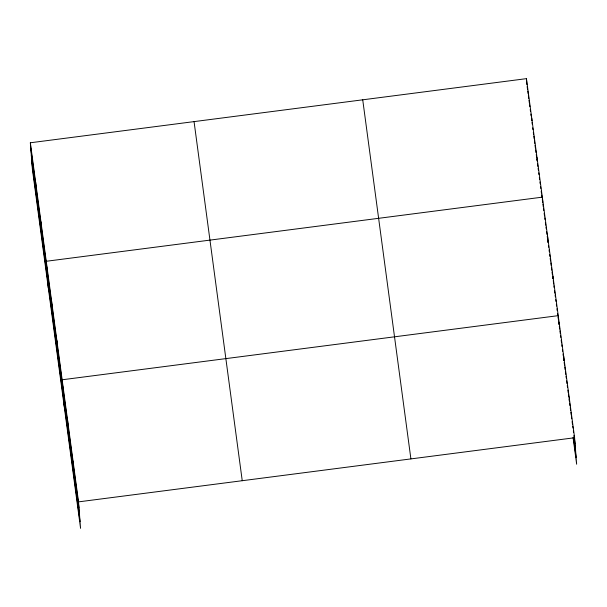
<?xml version="1.0" encoding="UTF-8"?>
<svg xmlns="http://www.w3.org/2000/svg" width="607" height="607" viewBox="0 0 607 607"><rect width="100%" height="100%" fill="white"/><g stroke="black" fill="none" stroke-linecap="round" stroke-linejoin="round"><path stroke-width="0.91" d="M30.35 142.774L78.531 501.868L80.564 528.348L32.391 169.254L30.35 142.774L526.436 78.652L574.609 437.746L576.65 464.226L573.054 437.404M78.531 501.868L574.609 437.746M527.142 86.498L527.513 89.252M527.764 91.088L528.128 93.85M528.378 95.686L528.743 98.44M528.993 100.276L529.365 103.031M529.608 104.867L529.858 106.711M530.222 109.465L530.472 111.301M530.844 114.055L531.087 115.891M531.459 118.646L531.702 120.49M532.688 127.834L532.938 129.67M533.303 132.432L533.553 134.268M533.796 136.105L534.168 138.859M534.418 140.695L534.782 143.449M535.033 145.293L535.404 148.047M535.647 149.883L536.019 152.638M536.262 154.474L536.634 157.228M536.876 159.072L537.127 160.908M537.499 163.662L537.863 166.417M538.113 168.253L538.356 170.089M538.728 172.851L538.978 174.687M539.342 177.441L539.593 179.277M539.964 182.032L540.207 183.868M540.579 186.63L540.822 188.466M541.194 191.22L541.436 193.056M541.687 194.893L542.059 197.654M542.301 199.491L542.673 202.245M542.916 204.081L543.288 206.835M543.538 208.671L543.781 210.508M544.153 213.269L544.525 216.024M544.767 217.86L545.018 219.696M545.382 222.45L545.754 225.212M545.997 227.048L546.247 228.885M546.619 231.639L546.983 234.393M547.233 236.229L547.476 238.073M547.848 240.827L548.098 242.663L547.635 236.654M548.462 245.418L548.713 247.254M549.085 250.016L549.327 251.852M549.699 254.606L549.942 256.442M550.192 258.279L550.557 261.033M550.807 262.869L551.179 265.631M551.422 267.467L551.793 270.221M552.036 272.057L552.408 274.812M552.658 276.655L552.901 278.492M553.645 284L553.265 280.449M553.888 285.836L554.138 287.672M554.502 290.434L554.874 293.189M555.117 295.025L555.367 296.861M555.739 299.615L555.982 301.451M556.353 304.213L556.596 306.049M556.968 308.804L557.218 310.64M557.583 313.394L557.833 315.23M558.076 317.074L558.448 319.828M558.698 321.664L559.07 324.442M559.313 326.285L559.684 329.062M559.935 330.914L560.307 333.691M560.557 335.542L560.807 337.386M561.179 340.163L561.551 342.94M561.794 344.791L562.044 346.635M562.416 349.412L562.666 351.263M563.038 354.04L563.288 355.884M563.66 358.661L563.903 360.512M564.153 362.364L564.525 365.133M564.776 366.985L565.147 369.762M565.398 371.613L565.77 374.382M566.012 376.234L566.263 378.085M566.635 380.862L567.006 383.639M567.257 385.483L567.507 387.334M567.879 390.111L568.251 392.888M568.501 394.732L568.744 396.583M569.116 399.36L569.366 401.212M569.616 403.063L569.988 405.833M570.239 407.684L570.61 410.461M570.853 412.312L571.225 415.082M571.475 416.933L571.726 418.784M572.098 421.562L572.469 424.331M572.72 426.182L572.962 428.034M573.334 430.811L573.585 432.654M573.956 435.431L575.072 443.755M573.858 437.564L575.595 450.515M573.403 437.123L576.126 457.473M362.728 99.814L410.901 458.907M194.058 121.612L242.239 480.706M30.813 148.783L78.993 507.877M31.329 155.536L79.509 514.63M31.867 162.494L80.048 521.595M569.154 397.046L569.48 401.341M563.691 356.355L564.024 360.641M558.561 319.95L558.235 315.655L62.149 379.777L64.183 406.258M558.759 322.507L558.888 324.199M552.931 276.155L553.129 278.727M542.726 202.306L542.332 197.154L46.246 261.276L48.287 287.756M537.036 157.653L537.301 161.083M531.732 118.153L531.929 120.725M532.066 122.447L532.195 124.162M526.436 78.652L526.899 84.661M73.068 461.168L73.53 467.178M67.605 420.469L68.067 426.478M56.846 340.277L57.308 346.286M51.549 300.776L52.012 306.785M40.95 221.775L41.413 227.784M35.646 182.275L36.109 188.284"/></g></svg>
